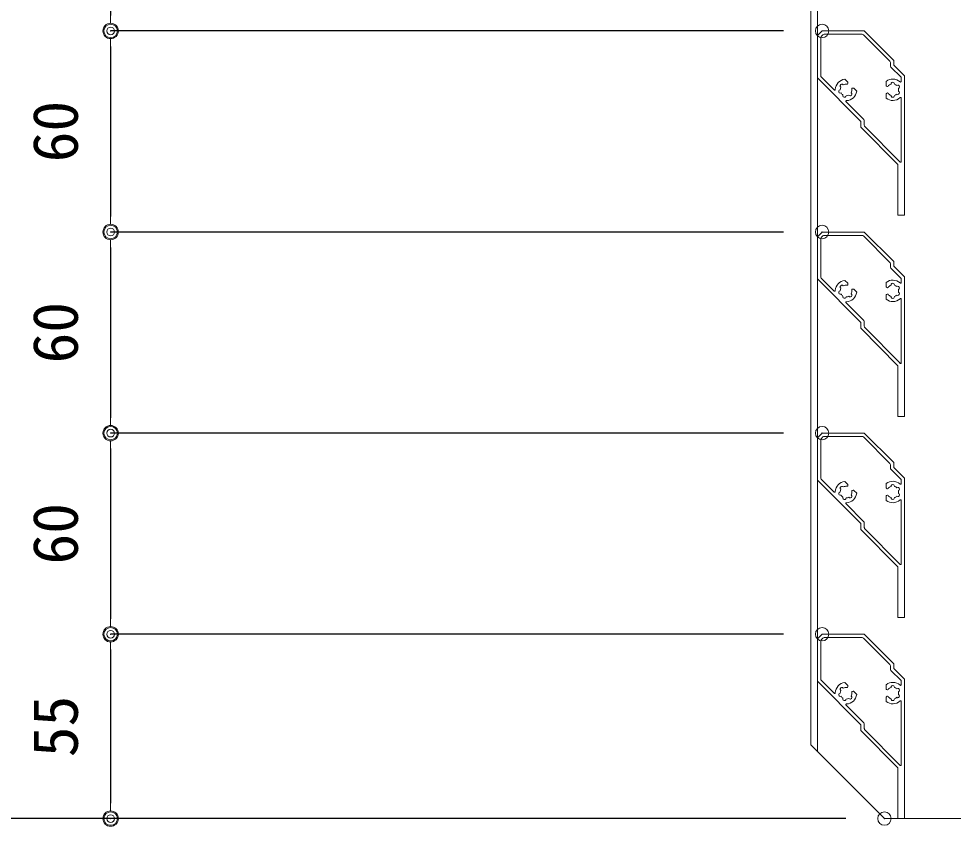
# Model space of a CAD drawing. Units: millimetres, scale not verified. Extents: x -1682 to 1682, y -1188 to 1188.
# Drawn here: x -424.9 to -146, y -396.2 to -155.2 of the extents above; entities that cross this region are included whole.
import ezdxf
from ezdxf.enums import TextEntityAlignment as Align

# ---------------------------------------------------------------- set-up
doc = ezdxf.new("R2010")
doc.units = ezdxf.units.MM
doc.header["$LTSCALE"] = 8
doc.header["$PDMODE"] = 32
doc.header["$PDSIZE"] = 4
for name, color, linetype, lineweight in [('0-0_0', 7, 'Continuous', 18), ('0-1_DEFPOINTS', 7, 'Continuous', 18), ('0-C_4アルミ', 6, 'Continuous', 18)]:
    doc.layers.add(name, color=color, linetype=linetype, lineweight=lineweight)
doc.layers.add('0-9_1手摺寸法', color=7, linetype='Continuous')
doc.styles.add('ＭＳ ゴシック', font='')
doc.styles.get('ＭＳ ゴシック').set_extended_font_data('MS Gothic')

# ---------------------------------------------------------------- blocks, each defined once
blk = doc.blocks.new('D43')
at = {"layer": '0-1_DEFPOINTS'}
blk.add_point((-24.784, 30.048), dxfattribs=at)
at = {"layer": '0-9_1手摺寸法'}
blk.add_line((-36.284, 30.048), (-318.636, 30.048), dxfattribs=at)
blk = doc.blocks.new('D47')
at = {"layer": '0-1_DEFPOINTS'}
blk.add_point((-24.784, 30.048), dxfattribs=at)
at = {"layer": '0-9_1手摺寸法'}
blk.add_line((-36.284, 30.048), (-318.636, 30.048), dxfattribs=at)
blk = doc.blocks.new('_ORIGIN2')
at = {"layer": '0-0_0'}
blk.add_line((-0.5, 0), (-1, 0), dxfattribs=at)
for radius in [0.5, 0.25]:
    blk.add_circle((0, 0), radius, dxfattribs=at)
blk = doc.blocks.new('D25')
at = {"layer": '0-1_DEFPOINTS'}
for p in [(-43.384, 325.048), (-255.706, 265.048), (-43.384, 265.048)]:
    blk.add_point(p, dxfattribs=at)
at = {"layer": '0-9_1手摺寸法'}
for p, q in [((-54.884, 325.048), (-255.706, 325.048)), ((-255.706, 320.448), (-255.706, 269.648)), ((-54.884, 265.048), (-255.706, 265.048))]:
    blk.add_line(p, q, dxfattribs=at)
at = {"layer": '0-9_1手摺寸法', "xscale": 4.6, "yscale": 4.6}
for p, rotation in [((-255.706, 325.048), 90), ((-255.706, 265.048), 270)]:
    blk.add_blockref('_ORIGIN2', p, dxfattribs=dict(at, rotation=rotation))
at = {"layer": '0-9_1手摺寸法', "style": 'ＭＳ ゴシック'}
blk.add_text('60', height=13.49, rotation=90, dxfattribs=at).set_placement((-261.456, 285.848), align=Align.BOTTOM_LEFT)
blk = doc.blocks.new('D26')
at = {"layer": '0-1_DEFPOINTS'}
for p in [(-43.384, 265.048), (-255.706, 205.048), (-43.384, 205.048)]:
    blk.add_point(p, dxfattribs=at)
at = {"layer": '0-9_1手摺寸法'}
for p, q in [((-54.884, 265.048), (-255.706, 265.048)), ((-255.706, 260.448), (-255.706, 209.648)), ((-54.884, 205.048), (-255.706, 205.048))]:
    blk.add_line(p, q, dxfattribs=at)
at = {"layer": '0-9_1手摺寸法', "xscale": 4.6, "yscale": 4.6}
for p, rotation in [((-255.706, 265.048), 90), ((-255.706, 205.048), 270)]:
    blk.add_blockref('_ORIGIN2', p, dxfattribs=dict(at, rotation=rotation))
at = {"layer": '0-9_1手摺寸法', "style": 'ＭＳ ゴシック'}
blk.add_text('60', height=13.49, rotation=90, dxfattribs=at).set_placement((-261.456, 225.848), align=Align.BOTTOM_LEFT)
blk = doc.blocks.new('D27')
at = {"layer": '0-1_DEFPOINTS'}
for p in [(-43.384, 205.048), (-255.706, 145.048), (-43.384, 145.048)]:
    blk.add_point(p, dxfattribs=at)
at = {"layer": '0-9_1手摺寸法'}
for p, q in [((-54.884, 205.048), (-255.706, 205.048)), ((-255.706, 200.448), (-255.706, 149.648)), ((-54.884, 145.048), (-255.706, 145.048))]:
    blk.add_line(p, q, dxfattribs=at)
at = {"layer": '0-9_1手摺寸法', "xscale": 4.6, "yscale": 4.6}
for p, rotation in [((-255.706, 205.048), 90), ((-255.706, 145.048), 270)]:
    blk.add_blockref('_ORIGIN2', p, dxfattribs=dict(at, rotation=rotation))
at = {"layer": '0-9_1手摺寸法', "style": 'ＭＳ ゴシック'}
blk.add_text('60', height=13.49, rotation=90, dxfattribs=at).set_placement((-261.456, 165.848), align=Align.BOTTOM_LEFT)
blk = doc.blocks.new('D32')
at = {"layer": '0-1_DEFPOINTS'}
for p in [(-43.384, 145.048), (-255.706, 85.048), (-43.384, 85.048)]:
    blk.add_point(p, dxfattribs=at)
at = {"layer": '0-9_1手摺寸法'}
for p, q in [((-54.884, 145.048), (-255.706, 145.048)), ((-255.706, 140.448), (-255.706, 89.648)), ((-54.884, 85.048), (-255.706, 85.048))]:
    blk.add_line(p, q, dxfattribs=at)
at = {"layer": '0-9_1手摺寸法', "xscale": 4.6, "yscale": 4.6}
for p, rotation in [((-255.706, 145.048), 90), ((-255.706, 85.048), 270)]:
    blk.add_blockref('_ORIGIN2', p, dxfattribs=dict(at, rotation=rotation))
at = {"layer": '0-9_1手摺寸法', "style": 'ＭＳ ゴシック'}
blk.add_text('60', height=13.49, rotation=90, dxfattribs=at).set_placement((-261.456, 105.848), align=Align.BOTTOM_LEFT)
blk = doc.blocks.new('D33')
at = {"layer": '0-1_DEFPOINTS'}
for p in [(-43.384, 85.048), (-255.706, 30.048), (-24.784, 30.048)]:
    blk.add_point(p, dxfattribs=at)
at = {"layer": '0-9_1手摺寸法'}
for p, q in [((-54.884, 85.048), (-255.706, 85.048)), ((-255.706, 80.448), (-255.706, 34.648)), ((-36.284, 30.048), (-255.706, 30.048))]:
    blk.add_line(p, q, dxfattribs=at)
at = {"layer": '0-9_1手摺寸法', "xscale": 4.6, "yscale": 4.6}
for p, rotation in [((-255.706, 85.048), 90), ((-255.706, 30.048), 270)]:
    blk.add_blockref('_ORIGIN2', p, dxfattribs=dict(at, rotation=rotation))
at = {"layer": '0-9_1手摺寸法', "style": 'ＭＳ ゴシック'}
blk.add_text('55', height=13.49, rotation=90, dxfattribs=at).set_placement((-261.456, 48.348), align=Align.BOTTOM_LEFT)

msp = doc.modelspace()

# ---------------------------------------------------------------- linework, layer by layer
at = {"layer": '0-C_4アルミ'}
for p, q in [((-188.524, -371.894), (-188.524, 501.106)), ((-186.524, -373.894), (-186.524, 501.106)), ((-186.524, -160.294), (-185.124, -158.894)), ((-185.124, -158.894), (-172.524, -158.894)), ((-172.524, -158.894), (-163.724, -167.694)), ((-186.524, -160.294), (-186.524, -172.894)), ((-185.524, -160.915), (-185.524, -172.272)), ((-185.524, -160.915), (-185.524, -172.272)), ((-185.377, -160.561), (-184.856, -160.04)), ((-184.856, -160.04), (-185.377, -160.561)), ((-184.502, -159.894), (-173.145, -159.894)), ((-173.145, -159.894), (-184.502, -159.894)), ((-164.724, -168.315), (-164.724, -169.315)), ((-164.724, -169.315), (-164.724, -168.315)), ((-164.577, -169.668), (-161.524, -172.722)), ((-161.524, -172.722), (-164.577, -169.668)), ((-173.524, -185.894), (-186.524, -172.894)), ((-181.51, -176.493), (-185.377, -172.626)), ((-185.377, -172.626), (-181.51, -176.493)), ((-161.524, -172.722), (-161.524, -173.3)), ((-161.524, -173.94), (-161.524, -172.722)), ((-160.524, -172.308), (-160.524, -213.894)), ((-178.33, -173.31), (-177.461, -174.178)), ((-177.475, -174.617), (-177.41, -174.371)), ((-166.024, -173.946), (-166.024, -175.173)), ((-166.024, -175.149), (-166.022, -175.147)), ((-165.704, -175.474), (-165.924, -175.347)), ((-181.51, -176.493), (-181.5, -176.483)), ((-176.104, -175.988), (-175.858, -175.922)), ((-174.797, -176.842), (-175.665, -175.974)), ((-175.634, -176.014), (-175.63, -176.009)), ((-166.024, -178.942), (-166.024, -177.714)), ((-165.704, -177.413), (-165.924, -177.541)), ((-177.975, -180.029), (-172.67, -185.333)), ((-161.524, -178.948), (-161.524, -197.899)), ((-173.524, -185.894), (-173.524, -187.614)), ((-172.524, -185.687), (-172.524, -187.009)), ((-172.524, -185.687), (-172.524, -187.009)), ((-173.524, -187.614), (-162.524, -198.793)), ((-172.431, -187.299), (-161.843, -198.06)), ((-162.524, -198.793), (-162.524, -213.894)), ((-162.524, -213.894), (-160.524, -213.894)), ((-160.574, -213.894), (-160.524, -213.843)), ((-186.524, -220.294), (-185.124, -218.894)), ((-186.524, -220.294), (-186.524, -232.894)), ((-185.377, -220.561), (-184.856, -220.04)), ((-184.856, -220.04), (-185.377, -220.561)), ((-185.124, -218.894), (-172.524, -218.894)), ((-184.502, -219.894), (-173.145, -219.894)), ((-173.145, -219.894), (-184.502, -219.894)), ((-172.524, -218.894), (-163.724, -227.694)), ((-185.524, -220.915), (-185.524, -232.272)), ((-185.524, -220.915), (-185.524, -232.272)), ((-164.724, -228.315), (-164.724, -229.315)), ((-164.724, -229.315), (-164.724, -228.315)), ((-164.577, -229.668), (-161.524, -232.722)), ((-161.524, -232.722), (-164.577, -229.668)), ((-173.524, -245.894), (-186.524, -232.894)), ((-181.51, -236.493), (-185.377, -232.626)), ((-185.377, -232.626), (-181.51, -236.493)), ((-178.33, -233.31), (-177.461, -234.178)), ((-166.024, -233.946), (-166.024, -235.173)), ((-161.524, -232.722), (-161.524, -233.3)), ((-161.524, -233.94), (-161.524, -232.722)), ((-160.524, -232.308), (-160.524, -273.894)), ((-181.51, -236.493), (-181.5, -236.483)), ((-177.475, -234.617), (-177.41, -234.371)), ((-176.104, -235.988), (-175.858, -235.922)), ((-174.797, -236.842), (-175.665, -235.974)), ((-175.634, -236.014), (-175.63, -236.009)), ((-166.024, -235.149), (-166.022, -235.147)), ((-165.704, -235.474), (-165.924, -235.347)), ((-166.024, -238.942), (-166.024, -237.714)), ((-165.704, -237.413), (-165.924, -237.541)), ((-161.524, -238.948), (-161.524, -257.899)), ((-177.975, -240.029), (-172.67, -245.333)), ((-173.524, -245.894), (-173.524, -247.614)), ((-173.524, -247.614), (-162.524, -258.793)), ((-172.524, -245.687), (-172.524, -247.009)), ((-172.524, -245.687), (-172.524, -247.009)), ((-172.431, -247.299), (-161.843, -258.06)), ((-162.524, -258.793), (-162.524, -273.894)), ((-162.524, -273.894), (-160.524, -273.894)), ((-160.574, -273.894), (-160.524, -273.843)), ((-186.524, -280.294), (-185.124, -278.894)), ((-185.124, -278.894), (-172.524, -278.894)), ((-172.524, -278.894), (-163.724, -287.694)), ((-186.524, -280.294), (-186.524, -292.894)), ((-185.524, -280.915), (-185.524, -292.272)), ((-185.524, -280.915), (-185.524, -292.272)), ((-185.377, -280.561), (-184.856, -280.04)), ((-184.856, -280.04), (-185.377, -280.561)), ((-184.502, -279.894), (-173.145, -279.894)), ((-173.145, -279.894), (-184.502, -279.894)), ((-164.724, -288.315), (-164.724, -289.315)), ((-164.724, -289.315), (-164.724, -288.315)), ((-164.577, -289.668), (-161.524, -292.722)), ((-161.524, -292.722), (-164.577, -289.668)), ((-181.51, -296.493), (-185.377, -292.626)), ((-185.377, -292.626), (-181.51, -296.493)), ((-161.524, -292.722), (-161.524, -293.3)), ((-161.524, -293.94), (-161.524, -292.722)), ((-160.524, -292.308), (-160.524, -333.894)), ((-173.524, -305.894), (-186.524, -292.894)), ((-178.33, -293.31), (-177.461, -294.178)), ((-177.475, -294.617), (-177.41, -294.371)), ((-166.024, -293.946), (-166.024, -295.173)), ((-166.024, -295.149), (-166.022, -295.147)), ((-165.704, -295.474), (-165.924, -295.347)), ((-181.51, -296.493), (-181.5, -296.483)), ((-176.104, -295.988), (-175.858, -295.922)), ((-174.797, -296.842), (-175.665, -295.974)), ((-175.634, -296.014), (-175.63, -296.009)), ((-166.024, -298.942), (-166.024, -297.714)), ((-165.704, -297.413), (-165.924, -297.541)), ((-177.975, -300.029), (-172.67, -305.333)), ((-161.524, -298.948), (-161.524, -317.899)), ((-173.524, -305.894), (-173.524, -307.614)), ((-172.524, -305.687), (-172.524, -307.009)), ((-172.524, -305.687), (-172.524, -307.009)), ((-173.524, -307.614), (-162.524, -318.793)), ((-172.431, -307.299), (-161.843, -318.06)), ((-162.524, -318.793), (-162.524, -333.894)), ((-162.524, -333.894), (-160.524, -333.894)), ((-160.574, -333.894), (-160.524, -333.843)), ((-186.524, -340.294), (-185.124, -338.894)), ((-185.377, -340.561), (-184.856, -340.04)), ((-184.856, -340.04), (-185.377, -340.561)), ((-185.124, -338.894), (-172.524, -338.894)), ((-184.502, -339.894), (-173.145, -339.894)), ((-173.145, -339.894), (-184.502, -339.894)), ((-172.524, -338.894), (-163.724, -347.694)), ((-186.524, -340.294), (-186.524, -352.894)), ((-185.524, -340.915), (-185.524, -352.272)), ((-185.524, -340.915), (-185.524, -352.272)), ((-164.724, -348.315), (-164.724, -349.315)), ((-164.724, -349.315), (-164.724, -348.315)), ((-164.577, -349.668), (-161.524, -352.722)), ((-161.524, -352.722), (-164.577, -349.668)), ((-173.524, -365.894), (-186.524, -352.894)), ((-181.51, -356.493), (-185.377, -352.626)), ((-185.377, -352.626), (-181.51, -356.493)), ((-178.33, -353.31), (-177.461, -354.178)), ((-166.024, -353.946), (-166.024, -355.173)), ((-161.524, -352.722), (-161.524, -353.3)), ((-161.524, -353.94), (-161.524, -352.722)), ((-160.524, -352.308), (-160.524, -393.894)), ((-181.51, -356.493), (-181.5, -356.483)), ((-177.475, -354.617), (-177.41, -354.371)), ((-176.104, -355.988), (-175.858, -355.922)), ((-174.797, -356.842), (-175.665, -355.974)), ((-175.634, -356.014), (-175.63, -356.009)), ((-166.024, -355.149), (-166.022, -355.147)), ((-165.704, -355.474), (-165.924, -355.347)), ((-166.024, -358.942), (-166.024, -357.714)), ((-165.704, -357.413), (-165.924, -357.541)), ((-161.524, -358.948), (-161.524, -377.899)), ((-177.975, -360.029), (-172.67, -365.333)), ((-173.524, -365.894), (-173.524, -367.614)), ((-173.524, -367.614), (-162.524, -378.793)), ((-172.524, -365.687), (-172.524, -367.009)), ((-172.524, -365.687), (-172.524, -367.009)), ((-172.431, -367.299), (-161.843, -378.06)), ((-188.524, -371.894), (-166.524, -393.894)), ((-162.524, -378.793), (-162.524, -393.894)), ((-123.524, -393.894), (-166.524, -393.894)), ((-162.524, -393.894), (-160.524, -393.894)), ((-160.574, -393.894), (-160.524, -393.843))]:
    msp.add_line(p, q, dxfattribs=at)
for points in [[(-172.792, -160.04), (-164.87, -167.961), (-172.792, -160.04)], [(-163.724, -167.694), (-163.724, -169.108), (-160.524, -172.308)], [(-172.792, -220.04), (-164.87, -227.961), (-172.792, -220.04)], [(-163.724, -227.694), (-163.724, -229.108), (-160.524, -232.308)], [(-172.792, -280.04), (-164.87, -287.961), (-172.792, -280.04)], [(-163.724, -287.694), (-163.724, -289.108), (-160.524, -292.308)], [(-172.792, -340.04), (-164.87, -347.961), (-172.792, -340.04)], [(-163.724, -347.694), (-163.724, -349.108), (-160.524, -352.308)]]:
    msp.add_lwpolyline(points, dxfattribs=at)
for centre, radius, start, end in [((-185.024, -160.915), 0.5, 135, 180), ((-185.024, -160.915), 0.5, 135, 180), ((-184.502, -160.394), 0.5, 90, 135), ((-184.502, -160.394), 0.5, 90, 135), ((-173.145, -160.394), 0.5, 45, 90), ((-173.145, -160.394), 0.5, 45, 90), ((-165.224, -168.315), 0.5, 0, 45), ((-165.224, -168.315), 0.5, 0, 45), ((-164.224, -169.315), 0.5, 180, 225), ((-164.224, -169.315), 0.5, 180, 225), ((-185.024, -172.272), 0.5, 180, 225), ((-185.024, -172.272), 0.5, 180, 225), ((-177.977, -176.49), 3.2, 96.31781, 177.56845), ((-177.977, -176.49), 1.75, 151.42642, 178.57358), ((-179.215, -175.253), 0.5, 36.78679, 233.21321), ((-177.977, -176.49), 1.75, 80.88684, 118.57358), ((-177.669, -174.565), 0.2, 260.88684, 345), ((-177.603, -174.319), 0.2, 345, 45), ((-164.024, -176.444), 3.2, 47.43155, 128.68219), ((-165.824, -175.173), 0.2, 180, 240), ((-165.604, -175.301), 0.2, 240, 324.11316), ((-164.024, -176.444), 1.75, 106.42642, 144.11316), ((-164.024, -174.694), 0.5, 351.78679, 188.21321), ((-164.024, -176.444), 1.75, 46.42642, 73.57358), ((-162.508, -175.569), 0.5, 291.78679, 128.21321), ((-161.724, -173.94), 0.2, 227.43155, 0), ((-181.374, -176.346), 0.2, 225, 357.56845), ((-179.668, -176.943), 0.5, 96.78679, 293.21321), ((-177.977, -176.49), 1.75, 211.42642, 238.57358), ((-178.43, -178.181), 0.5, 156.78679, 353.21321), ((-177.977, -176.49), 1.75, 271.42642, 298.57358), ((-177.977, -176.49), 3.2, 272.43155, 353.68219), ((-176.74, -177.728), 0.5, 216.78679, 53.21321), ((-177.977, -176.49), 1.75, 331.42642, 9.11316), ((-176.052, -176.181), 0.2, 105, 189.11316), ((-175.807, -176.116), 0.2, 45, 105), ((-165.824, -177.714), 0.2, 120, 180), ((-165.604, -177.587), 0.2, 35.88684, 120), ((-164.024, -176.444), 1.75, 215.88684, 253.57358), ((-164.024, -178.194), 0.5, 171.78679, 8.21321), ((-164.024, -176.444), 1.75, 286.42642, 313.57358), ((-162.508, -177.319), 0.5, 231.78679, 68.21321), ((-164.024, -176.444), 1.75, 346.42642, 13.57358), ((-177.833, -179.887), 0.2, 92.43155, 225), ((-164.024, -176.444), 3.2, 231.31781, 312.56845), ((-161.724, -178.948), 0.2, 0, 132.56845), ((-173.024, -185.687), 0.5, 360, 45), ((-173.024, -185.687), 0.5, 0, 45), ((-172.024, -187.009), 0.5, 180, 215.53768), ((-161.724, -197.899), 0.2, 215.53768, 0), ((-184.502, -220.394), 0.5, 90, 135), ((-184.502, -220.394), 0.5, 90, 135), ((-173.145, -220.394), 0.5, 45, 90), ((-173.145, -220.394), 0.5, 45, 90), ((-185.024, -220.915), 0.5, 135, 180), ((-185.024, -220.915), 0.5, 135, 180), ((-165.224, -228.315), 0.5, 0, 45), ((-165.224, -228.315), 0.5, 0, 45), ((-164.224, -229.315), 0.5, 180, 225), ((-164.224, -229.315), 0.5, 180, 225), ((-185.024, -232.272), 0.5, 180, 225), ((-185.024, -232.272), 0.5, 180, 225), ((-177.977, -236.49), 3.2, 96.31781, 177.56845), ((-177.603, -234.319), 0.2, 345, 45), ((-164.024, -236.444), 3.2, 47.43155, 128.68219), ((-164.024, -234.694), 0.5, 351.78679, 188.21321), ((-161.724, -233.94), 0.2, 227.43155, 0), ((-181.374, -236.346), 0.2, 225, 357.56845), ((-179.668, -236.943), 0.5, 96.78679, 293.21321), ((-177.977, -236.49), 1.75, 151.42642, 178.57358), ((-179.215, -235.253), 0.5, 36.78679, 233.21321), ((-177.977, -236.49), 1.75, 80.88684, 118.57358), ((-177.977, -236.49), 3.2, 272.43155, 353.68219), ((-177.669, -234.565), 0.2, 260.88684, 345), ((-177.977, -236.49), 1.75, 331.42642, 9.11316), ((-176.052, -236.181), 0.2, 105, 189.11316), ((-175.807, -236.116), 0.2, 45, 105), ((-165.824, -235.173), 0.2, 180, 240), ((-165.604, -235.301), 0.2, 240, 324.11316), ((-164.024, -236.444), 1.75, 106.42642, 144.11316), ((-164.024, -236.444), 1.75, 46.42642, 73.57358), ((-162.508, -235.569), 0.5, 291.78679, 128.21321), ((-162.508, -237.319), 0.5, 231.78679, 68.21321), ((-164.024, -236.444), 1.75, 346.42642, 13.57358), ((-177.977, -236.49), 1.75, 211.42642, 238.57358), ((-178.43, -238.181), 0.5, 156.78679, 353.21321), ((-177.833, -239.887), 0.2, 92.43155, 225), ((-177.977, -236.49), 1.75, 271.42642, 298.57358), ((-176.74, -237.728), 0.5, 216.78679, 53.21321), ((-165.824, -237.714), 0.2, 120, 180), ((-164.024, -236.444), 3.2, 231.31781, 312.56845), ((-165.604, -237.587), 0.2, 35.88684, 120), ((-164.024, -236.444), 1.75, 215.88684, 253.57358), ((-164.024, -238.194), 0.5, 171.78679, 8.21321), ((-164.024, -236.444), 1.75, 286.42642, 313.57358), ((-161.724, -238.948), 0.2, 0, 132.56845), ((-173.024, -245.687), 0.5, 360, 45), ((-173.024, -245.687), 0.5, 0, 45), ((-172.024, -247.009), 0.5, 180, 215.53768), ((-161.724, -257.899), 0.2, 215.53768, 0), ((-185.024, -280.915), 0.5, 135, 180), ((-185.024, -280.915), 0.5, 135, 180), ((-184.502, -280.394), 0.5, 90, 135), ((-184.502, -280.394), 0.5, 90, 135), ((-173.145, -280.394), 0.5, 45, 90), ((-173.145, -280.394), 0.5, 45, 90), ((-165.224, -288.315), 0.5, 0, 45), ((-165.224, -288.315), 0.5, 0, 45), ((-164.224, -289.315), 0.5, 180, 225), ((-164.224, -289.315), 0.5, 180, 225), ((-185.024, -292.272), 0.5, 180, 225), ((-185.024, -292.272), 0.5, 180, 225), ((-177.977, -296.49), 3.2, 96.31781, 177.56845), ((-177.977, -296.49), 1.75, 151.42642, 178.57358), ((-179.215, -295.253), 0.5, 36.78679, 233.21321), ((-177.977, -296.49), 1.75, 80.88684, 118.57358), ((-177.669, -294.565), 0.2, 260.88684, 345), ((-177.603, -294.319), 0.2, 345, 45), ((-164.024, -296.444), 3.2, 47.43155, 128.68219), ((-165.824, -295.173), 0.2, 180, 240), ((-165.604, -295.301), 0.2, 240, 324.11316), ((-164.024, -296.444), 1.75, 106.42642, 144.11316), ((-164.024, -294.694), 0.5, 351.78679, 188.21321), ((-164.024, -296.444), 1.75, 46.42642, 73.57358), ((-162.508, -295.569), 0.5, 291.78679, 128.21321), ((-161.724, -293.94), 0.2, 227.43155, 0), ((-181.374, -296.346), 0.2, 225, 357.56845), ((-179.668, -296.943), 0.5, 96.78679, 293.21321), ((-177.977, -296.49), 1.75, 211.42642, 238.57358), ((-178.43, -298.181), 0.5, 156.78679, 353.21321), ((-177.977, -296.49), 1.75, 271.42642, 298.57358), ((-177.977, -296.49), 3.2, 272.43155, 353.68219), ((-176.74, -297.728), 0.5, 216.78679, 53.21321), ((-177.977, -296.49), 1.75, 331.42642, 9.11316), ((-176.052, -296.181), 0.2, 105, 189.11316), ((-175.807, -296.116), 0.2, 45, 105), ((-165.824, -297.714), 0.2, 120, 180), ((-165.604, -297.587), 0.2, 35.88684, 120), ((-164.024, -296.444), 1.75, 215.88684, 253.57358), ((-164.024, -298.194), 0.5, 171.78679, 8.21321), ((-164.024, -296.444), 1.75, 286.42642, 313.57358), ((-162.508, -297.319), 0.5, 231.78679, 68.21321), ((-164.024, -296.444), 1.75, 346.42642, 13.57358), ((-177.833, -299.887), 0.2, 92.43155, 225), ((-164.024, -296.444), 3.2, 231.31781, 312.56845), ((-161.724, -298.948), 0.2, 0, 132.56845), ((-173.024, -305.687), 0.5, 360, 45), ((-173.024, -305.687), 0.5, 0, 45), ((-172.024, -307.009), 0.5, 180, 215.53768), ((-161.724, -317.899), 0.2, 215.53768, 0), ((-184.502, -340.394), 0.5, 90, 135), ((-184.502, -340.394), 0.5, 90, 135), ((-173.145, -340.394), 0.5, 45, 90), ((-173.145, -340.394), 0.5, 45, 90), ((-185.024, -340.915), 0.5, 135, 180), ((-185.024, -340.915), 0.5, 135, 180), ((-165.224, -348.315), 0.5, 0, 45), ((-165.224, -348.315), 0.5, 0, 45), ((-164.224, -349.315), 0.5, 180, 225), ((-164.224, -349.315), 0.5, 180, 225), ((-185.024, -352.272), 0.5, 180, 225), ((-185.024, -352.272), 0.5, 180, 225), ((-177.977, -356.49), 3.2, 96.31781, 177.56845), ((-177.603, -354.319), 0.2, 345, 45), ((-164.024, -356.444), 3.2, 47.43155, 128.68219), ((-164.024, -354.694), 0.5, 351.78679, 188.21321), ((-161.724, -353.94), 0.2, 227.43155, 0), ((-181.374, -356.346), 0.2, 225, 357.56845), ((-179.668, -356.943), 0.5, 96.78679, 293.21321), ((-177.977, -356.49), 1.75, 151.42642, 178.57358), ((-179.215, -355.253), 0.5, 36.78679, 233.21321), ((-177.977, -356.49), 1.75, 80.88684, 118.57358), ((-177.977, -356.49), 3.2, 272.43155, 353.68219), ((-177.669, -354.565), 0.2, 260.88684, 345), ((-177.977, -356.49), 1.75, 331.42642, 9.11316), ((-176.052, -356.181), 0.2, 105, 189.11316), ((-175.807, -356.116), 0.2, 45, 105), ((-165.824, -355.173), 0.2, 180, 240), ((-165.604, -355.301), 0.2, 240, 324.11316), ((-164.024, -356.444), 1.75, 106.42642, 144.11316), ((-164.024, -356.444), 1.75, 46.42642, 73.57358), ((-162.508, -355.569), 0.5, 291.78679, 128.21321), ((-162.508, -357.319), 0.5, 231.78679, 68.21321), ((-164.024, -356.444), 1.75, 346.42642, 13.57358), ((-177.977, -356.49), 1.75, 211.42642, 238.57358), ((-178.43, -358.181), 0.5, 156.78679, 353.21321), ((-177.833, -359.887), 0.2, 92.43155, 225), ((-177.977, -356.49), 1.75, 271.42642, 298.57358), ((-176.74, -357.728), 0.5, 216.78679, 53.21321), ((-165.824, -357.714), 0.2, 120, 180), ((-164.024, -356.444), 3.2, 231.31781, 312.56845), ((-165.604, -357.587), 0.2, 35.88684, 120), ((-164.024, -356.444), 1.75, 215.88684, 253.57358), ((-164.024, -358.194), 0.5, 171.78679, 8.21321), ((-164.024, -356.444), 1.75, 286.42642, 313.57358), ((-161.724, -358.948), 0.2, 0, 132.56845), ((-173.024, -365.687), 0.5, 360, 45), ((-173.024, -365.687), 0.5, 0, 45), ((-172.024, -367.009), 0.5, 180, 215.53768), ((-161.724, -377.899), 0.2, 215.53768, 0)]:
    msp.add_arc(centre, radius, start, end, dxfattribs=at)

# ---------------------------------------------------------------- block references
at = {"layer": '0-9_1手摺寸法'}
for name in ['D43', 'D25', 'D26', 'D27', 'D32', 'D33', 'D47']:
    msp.add_blockref(name, (-141.739, -423.942), dxfattribs=at)

doc.saveas('drawing.dxf')
